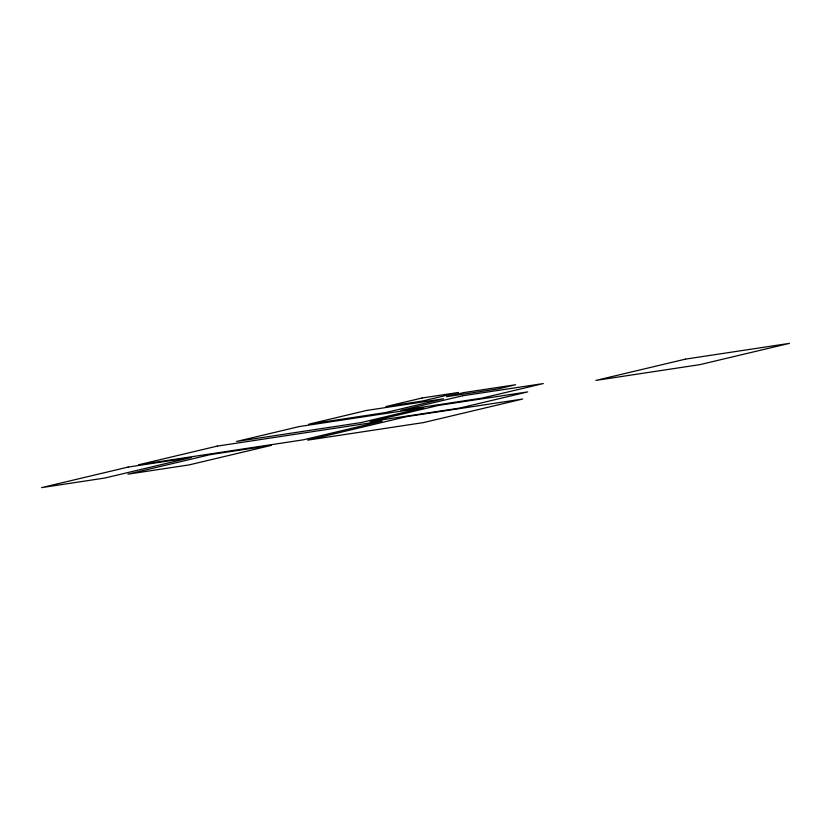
<?xml version="1.0" encoding="UTF-8"?>
<svg xmlns="http://www.w3.org/2000/svg" width="831" height="831" viewBox="0 0 831 831"><rect width="100%" height="100%" fill="white"/><g stroke="black" fill="none" stroke-linecap="round" stroke-linejoin="round"><path stroke-width="1.25" d="M128.109 467.074L41.55 487.631L104.716 478.054L191.275 457.497L128.109 467.074M299.368 426.542L236.606 441.448L360.997 422.595L423.748 407.699L299.368 426.542M366.783 410.421L308.789 424.194L385.636 412.55L443.629 398.776L366.783 410.421M217.286 446.102L138.517 464.799L303.273 439.838L382.052 421.13L217.286 446.102M422.138 397.976L385.802 406.608L422.241 401.082L458.577 392.461L422.138 397.976M463.906 392.575L446.517 396.699L498.278 388.856L515.667 384.732L463.906 392.575M210.16 454.64L127.932 474.169L189.146 464.893L271.384 445.364L210.16 454.64M462.514 395.805L401.051 410.4L481.803 398.163L543.266 383.569L462.514 395.805M438.508 405.424L370.127 421.66L459.346 408.146L527.727 391.9L438.508 405.424M406.764 416.601L307.657 440.139L423.571 422.574L522.678 399.036L406.764 416.601M685.482 359.127L595.889 380.401L699.858 364.643L789.45 343.369L685.482 359.127"/></g></svg>
